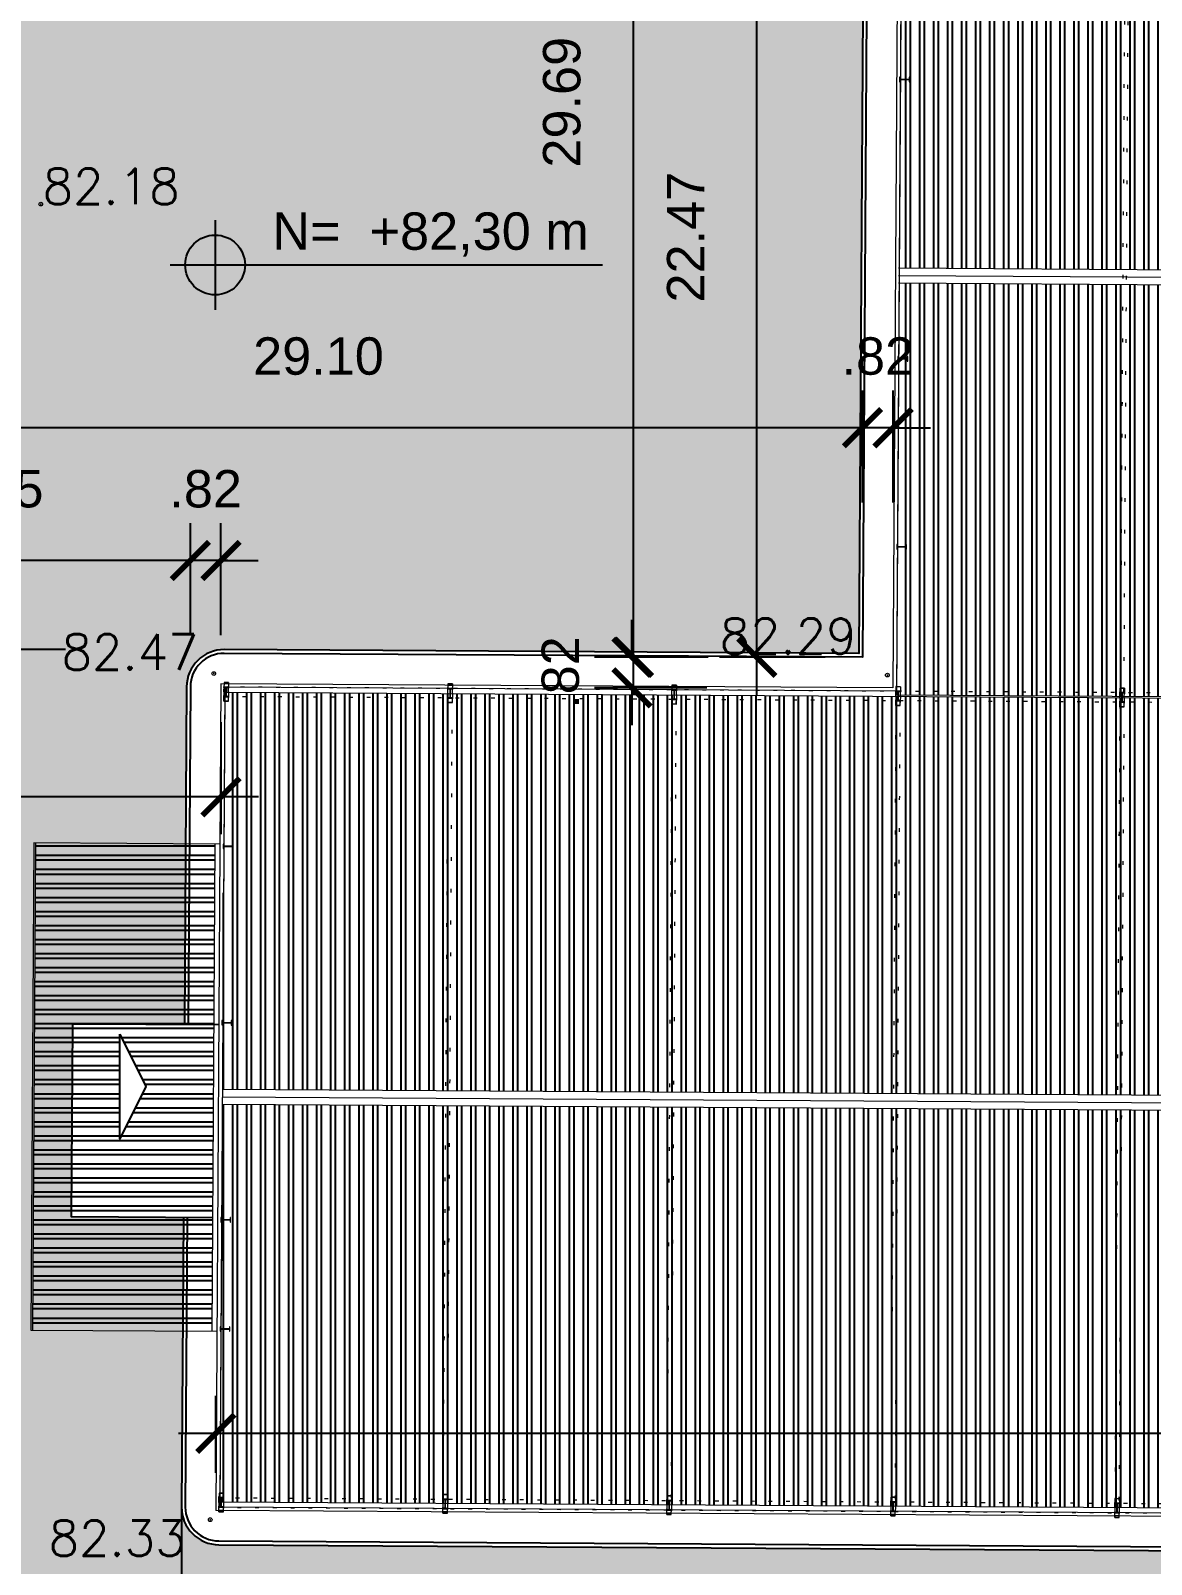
# Model space of a CAD drawing. Header units: inches. Extents: x 1286 to 7442, y -84 to 3420.
# Drawn here: x 1860.97 to 1890.94, y 96.54 to 137.56 of the extents above; entities that cross this region are included whole.
import ezdxf

# ---------------------------------------------------------------- set-up
doc = ezdxf.new("R2010")
doc.units = ezdxf.units.IN
doc.header["$LTSCALE"] = 3
doc.header["$MEASUREMENT"] = 0
doc.linetypes.add('DASHED', pattern=[0.75, 0.5, -0.25])
doc.linetypes.add('DOT', pattern=[0.25, 0, -0.25])
for name, color, linetype, lineweight in [('ARQ_AÇO', 4, 'Continuous', 5), ('ARQ_PROJEÇÃO', 8, 'DASHED', 5), ('ARQ_TOPOGRAFIA', 8, 'Continuous', 5), ('ARQ_VISTA', 2, 'Continuous', 5)]:
    doc.layers.add(name, color=color, linetype=linetype, lineweight=lineweight)
for name, color, linetype in [('ARQ_COTAS', 133, 'Continuous'), ('ARQ_HATCH', 8, 'Continuous'), ('ARQ_INDICAÇÃO', 133, 'Continuous'), ('ARQ_NÍVEIS', 160, 'Continuous'), ('ARQ_RUA', 250, 'Continuous'), ('ARQ_TEXTO', 133, 'Continuous')]:
    doc.layers.add(name, color=color, linetype=linetype)
doc.styles.add('1-500', font='arial.ttf', dxfattribs={"height": 1})
doc.styles.add('ROMAN', font='romans__.ttf', dxfattribs={"height": 0.75})
doc.dimstyles.new('1 - 500', dxfattribs={"dimscale": 2, "dimtxt": 1, "dimasz": 0.5, "dimexe": 0.5, "dimexo": 0.5, "dimgap": 0.7, "dimtad": 1, "dimzin": 4, "dimdsep": 46, "dimtxsty": '1-500', "dimblk": 'ARCHTICK', "dimcen": 0.1, "dimdle": 0.5, "dimclrd": 256, "dimclre": 256, "dimclrt": 256, "dimazin": 0, "dimtfac": 1, "dimtix": 1, "dimtofl": 0, "dimtmove": 2, "dimatfit": 3, "dimldrblk": 'OPEN90', "dimfxl": 1, "dimfxlon": 1, "dimtolj": 1, "dimtzin": 0, "dimlwd": -1, "dimlwe": -1, "dimarcsym": 0})

# ---------------------------------------------------------------- blocks, each defined once
blk = doc.blocks.new('_ArchTick')
at = {"color": 0, "linetype": 'ByBlock', "const_width": 0.15}
blk.add_lwpolyline([(-0.5, -0.5), (0.5, 0.5)], dxfattribs=at)
blk = doc.blocks.new('*D24')
at = {"layer": 'ARQ_COTAS', "transparency": 16777216}
for p, q in [((1865.921, 90.745), (1865.921, 87.745)), ((1944.074, 90.745), (1944.074, 87.745)), ((1945.074, 88.745), (1864.921, 88.745))]:
    blk.add_line(p, q, dxfattribs=at)
at = {"layer": 'Defpoints', "color": 0, "transparency": 16777216}
for p in [(1865.921, 97.98), (1944.074, 97.498), (1865.921, 88.745)]:
    blk.add_point(p, dxfattribs=at)
at = {"layer": 'ARQ_COTAS', "transparency": 16777216, "rotation": 180}
blk.add_blockref('_ArchTick', (1865.921, 88.745), dxfattribs=at)
at = {"layer": 'ARQ_COTAS', "transparency": 16777216}
blk.add_blockref('_ArchTick', (1944.074, 88.745), dxfattribs=at)
at = {"layer": 'ARQ_COTAS', "transparency": 16777216, "insert": (1904.998, 90.656), "char_height": 1, "attachment_point": 5, "style": '1-500'}
blk.add_mtext('\\A1;78.15', dxfattribs=at)
blk = doc.blocks.new('_Open90')
at = {"color": 0, "linetype": 'ByBlock', "lineweight": -2}
for p, q in [((-0.5, 0.5), (0, 0)), ((0, 0), (-1, 0)), ((0, 0), (-0.5, -0.5))]:
    blk.add_line(p, q, dxfattribs=at)
blk = doc.blocks.new('*D38')
at = {"layer": 'ARQ_COTAS', "transparency": 16777216}
for p, q in [((1841.038, 92.772), (1858.427, 152.541)), ((1860.068, 151.022), (1857.187, 151.86)), ((1843.237, 93.173), (1840.357, 94.011))]:
    blk.add_line(p, q, dxfattribs=at)
at = {"layer": 'Defpoints', "color": 0, "transparency": 16777216}
for p in [(1858.147, 151.581), (1862.689, 150.26), (1845.859, 92.41)]:
    blk.add_point(p, dxfattribs=at)
at = {"layer": 'ARQ_COTAS', "transparency": 16777216}
for p, rotation in [((1858.147, 151.581), 73.77859135637323), ((1841.317, 93.732), 253.7785913563732)]:
    blk.add_blockref('_ArchTick', p, dxfattribs=dict(at, rotation=rotation))
at = {"layer": 'ARQ_COTAS', "transparency": 16777216, "insert": (1847.898, 123.19), "char_height": 1, "attachment_point": 5, "rotation": 73.7786, "style": '1-500'}
blk.add_mtext('\\A1;60.25', dxfattribs=at)
blk = doc.blocks.new('*D39')
at = {"layer": 'ARQ_COTAS', "transparency": 16777216}
for p, q in [((1854.118, 124.936), (1854.118, 127.936)), ((1883.215, 124.936), (1883.215, 127.936)), ((1884.215, 126.936), (1853.118, 126.936))]:
    blk.add_line(p, q, dxfattribs=at)
at = {"layer": 'Defpoints', "color": 0, "transparency": 16777216}
for p in [(1854.118, 126.936), (1854.118, 120.796), (1883.215, 120.796)]:
    blk.add_point(p, dxfattribs=at)
at = {"layer": 'ARQ_COTAS', "transparency": 16777216, "rotation": 180}
blk.add_blockref('_ArchTick', (1854.118, 126.936), dxfattribs=at)
at = {"layer": 'ARQ_COTAS', "transparency": 16777216}
blk.add_blockref('_ArchTick', (1883.215, 126.936), dxfattribs=at)
at = {"layer": 'ARQ_COTAS', "transparency": 16777216, "insert": (1868.666, 128.847), "char_height": 1, "attachment_point": 5, "style": '1-500'}
blk.add_mtext('\\A1;29.10', dxfattribs=at)
blk = doc.blocks.new('*D40')
at = {"layer": 'ARQ_COTAS', "transparency": 16777216}
for p, q in [((1880.388, 119.796), (1880.388, 144.27)), ((1882.388, 143.27), (1879.388, 143.27)), ((1882.215, 120.796), (1879.388, 120.796))]:
    blk.add_line(p, q, dxfattribs=at)
at = {"layer": 'Defpoints', "color": 0, "transparency": 16777216}
for p in [(1880.388, 143.27), (1884.253, 143.27), (1883.215, 120.796)]:
    blk.add_point(p, dxfattribs=at)
at = {"layer": 'ARQ_COTAS', "transparency": 16777216}
for p, rotation in [((1880.388, 143.27), 90), ((1880.388, 120.796), 270)]:
    blk.add_blockref('_ArchTick', p, dxfattribs=dict(at, rotation=rotation))
at = {"layer": 'ARQ_COTAS', "transparency": 16777216, "insert": (1878.486, 132.033), "char_height": 1, "attachment_point": 5, "rotation": 90, "style": '1-500'}
blk.add_mtext('\\A1;22.47', dxfattribs=at)
blk = doc.blocks.new('*D42')
at = {"layer": 'ARQ_COTAS', "transparency": 16777216}
for p, q in [((1853.888, 121.386), (1853.888, 124.386)), ((1865.239, 121.386), (1865.239, 124.386)), ((1866.239, 123.386), (1852.888, 123.386))]:
    blk.add_line(p, q, dxfattribs=at)
at = {"layer": 'Defpoints', "color": 0, "transparency": 16777216}
for p in [(1853.888, 123.386), (1853.888, 120.007), (1865.239, 120.007)]:
    blk.add_point(p, dxfattribs=at)
at = {"layer": 'ARQ_COTAS', "transparency": 16777216, "rotation": 180}
blk.add_blockref('_ArchTick', (1853.888, 123.386), dxfattribs=at)
at = {"layer": 'ARQ_COTAS', "transparency": 16777216}
blk.add_blockref('_ArchTick', (1865.239, 123.386), dxfattribs=at)
at = {"layer": 'ARQ_COTAS', "transparency": 16777216, "insert": (1859.564, 125.297), "char_height": 1, "attachment_point": 5, "style": '1-500'}
blk.add_mtext('\\A1;11.35', dxfattribs=at)
blk = doc.blocks.new('*D43')
at = {"layer": 'ARQ_COTAS', "transparency": 16777216}
for p, q in [((1859.899, 91.51), (1859.899, 122.002)), ((1861.899, 121.002), (1858.899, 121.002)), ((1861.899, 92.51), (1858.899, 92.51))]:
    blk.add_line(p, q, dxfattribs=at)
at = {"layer": 'Defpoints', "color": 0, "transparency": 16777216}
for p in [(1859.899, 121.002), (1866.146, 121.002), (1864.983, 92.51)]:
    blk.add_point(p, dxfattribs=at)
at = {"layer": 'ARQ_COTAS', "transparency": 16777216}
for p, rotation in [((1859.899, 121.002), 90), ((1859.899, 92.51), 270)]:
    blk.add_blockref('_ArchTick', p, dxfattribs=dict(at, rotation=rotation))
at = {"layer": 'ARQ_COTAS', "transparency": 16777216, "insert": (1857.989, 106.756), "char_height": 1, "attachment_point": 5, "rotation": 90, "style": '1-500'}
blk.add_mtext('\\A1;28.49', dxfattribs=at)
blk = doc.blocks.new('*D44')
at = {"layer": 'ARQ_COTAS', "transparency": 16777216}
for p, q in [((1877.088, 119.796), (1877.088, 151.485)), ((1879.088, 150.485), (1876.088, 150.485)), ((1879.088, 120.796), (1876.088, 120.796))]:
    blk.add_line(p, q, dxfattribs=at)
at = {"layer": 'Defpoints', "color": 0, "transparency": 16777216}
for p in [(1877.088, 150.485), (1883.215, 150.485), (1883.215, 120.796)]:
    blk.add_point(p, dxfattribs=at)
at = {"layer": 'ARQ_COTAS', "transparency": 16777216}
for p, rotation in [((1877.088, 150.485), 90), ((1877.088, 120.796), 270)]:
    blk.add_blockref('_ArchTick', p, dxfattribs=dict(at, rotation=rotation))
at = {"layer": 'ARQ_COTAS', "transparency": 16777216, "insert": (1875.178, 135.641), "char_height": 1, "attachment_point": 5, "rotation": 90, "style": '1-500'}
blk.add_mtext('\\A1;29.69', dxfattribs=at)
blk = doc.blocks.new('*D62')
at = {"layer": 'ARQ_COTAS', "transparency": 16777216}
for p, q in [((1865.921, 98.98), (1865.921, 101.043)), ((1944.074, 98.498), (1944.074, 101.043)), ((1864.921, 100.043), (1945.074, 100.043))]:
    blk.add_line(p, q, dxfattribs=at)
at = {"layer": 'Defpoints', "color": 0, "transparency": 16777216}
for p in [(1944.074, 100.043), (1865.921, 97.98), (1944.074, 97.498)]:
    blk.add_point(p, dxfattribs=at)
at = {"layer": 'ARQ_COTAS', "transparency": 16777216, "rotation": 180}
blk.add_blockref('_ArchTick', (1865.921, 100.043), dxfattribs=at)
at = {"layer": 'ARQ_COTAS', "transparency": 16777216}
blk.add_blockref('_ArchTick', (1944.074, 100.043), dxfattribs=at)
at = {"layer": 'ARQ_COTAS', "transparency": 16777216, "insert": (1904.998, 101.953), "char_height": 1, "attachment_point": 5, "style": '1-500'}
blk.add_mtext('\\A1;78.15', dxfattribs=at)
blk = doc.blocks.new('*D74')
at = {"layer": 'ARQ_COTAS', "transparency": 16777216}
for p, q in [((1883.215, 124.936), (1883.215, 127.936)), ((1884.033, 124.936), (1884.033, 127.936)), ((1883.215, 126.936), (1882.215, 126.936)), ((1884.033, 126.936), (1885.033, 126.936))]:
    blk.add_line(p, q, dxfattribs=at)
at = {"layer": 'Defpoints', "color": 0, "transparency": 16777216}
for p in [(1884.033, 126.936), (1883.215, 120.796), (1884.033, 120.791)]:
    blk.add_point(p, dxfattribs=at)
at = {"layer": 'ARQ_COTAS', "transparency": 16777216}
blk.add_blockref('_ArchTick', (1883.215, 126.936), dxfattribs=at)
at = {"layer": 'ARQ_COTAS', "transparency": 16777216, "rotation": 180}
blk.add_blockref('_ArchTick', (1884.033, 126.936), dxfattribs=at)
at = {"layer": 'ARQ_COTAS', "transparency": 16777216, "insert": (1883.624, 128.847), "char_height": 1, "attachment_point": 5, "style": '1-500'}
blk.add_mtext('\\A1;.82', dxfattribs=at)
blk = doc.blocks.new('*D75')
at = {"layer": 'ARQ_COTAS', "transparency": 16777216}
for p, q in [((1877.05, 120.796), (1877.05, 121.796)), ((1879.05, 120.796), (1876.05, 120.796)), ((1879.05, 119.98), (1876.05, 119.98)), ((1877.05, 119.98), (1877.05, 118.98))]:
    blk.add_line(p, q, dxfattribs=at)
at = {"layer": 'Defpoints', "color": 0, "transparency": 16777216}
for p in [(1883.215, 120.796), (1877.05, 119.98), (1883.21, 119.98)]:
    blk.add_point(p, dxfattribs=at)
at = {"layer": 'ARQ_COTAS', "transparency": 16777216}
for p, rotation in [((1877.05, 120.796), 270), ((1877.05, 119.98), 90)]:
    blk.add_blockref('_ArchTick', p, dxfattribs=dict(at, rotation=rotation))
at = {"layer": 'ARQ_COTAS', "transparency": 16777216, "insert": (1875.14, 120.388), "char_height": 1, "attachment_point": 5, "rotation": 90, "style": '1-500'}
blk.add_mtext('\\A1;.82', dxfattribs=at)
blk = doc.blocks.new('*D76')
at = {"layer": 'ARQ_COTAS', "transparency": 16777216}
for p, q in [((1865.239, 121.386), (1865.239, 124.386)), ((1866.057, 121.386), (1866.057, 124.386)), ((1865.239, 123.386), (1864.239, 123.386)), ((1866.057, 123.386), (1867.057, 123.386))]:
    blk.add_line(p, q, dxfattribs=at)
at = {"layer": 'Defpoints', "color": 0, "transparency": 16777216}
for p in [(1866.057, 123.386), (1865.239, 120.007), (1866.057, 120.007)]:
    blk.add_point(p, dxfattribs=at)
at = {"layer": 'ARQ_COTAS', "transparency": 16777216}
blk.add_blockref('_ArchTick', (1865.239, 123.386), dxfattribs=at)
at = {"layer": 'ARQ_COTAS', "transparency": 16777216, "rotation": 180}
blk.add_blockref('_ArchTick', (1866.057, 123.386), dxfattribs=at)
at = {"layer": 'ARQ_COTAS', "transparency": 16777216, "insert": (1865.648, 125.297), "char_height": 1, "attachment_point": 5, "style": '1-500'}
blk.add_mtext('\\A1;.82', dxfattribs=at)
blk = doc.blocks.new('*D78')
at = {"layer": 'ARQ_COTAS', "transparency": 16777216}
for p, q in [((1865.004, 90.745), (1865.004, 87.745)), ((1865.921, 90.745), (1865.921, 87.745)), ((1865.004, 88.745), (1864.004, 88.745)), ((1865.921, 88.745), (1866.921, 88.745))]:
    blk.add_line(p, q, dxfattribs=at)
at = {"layer": 'Defpoints', "color": 0, "transparency": 16777216}
for p in [(1865.921, 97.98), (1865.004, 92.41), (1865.921, 88.745)]:
    blk.add_point(p, dxfattribs=at)
at = {"layer": 'ARQ_COTAS', "transparency": 16777216}
blk.add_blockref('_ArchTick', (1865.004, 88.745), dxfattribs=at)
at = {"layer": 'ARQ_COTAS', "transparency": 16777216, "rotation": 180}
blk.add_blockref('_ArchTick', (1865.921, 88.745), dxfattribs=at)
at = {"layer": 'ARQ_COTAS', "transparency": 16777216, "insert": (1865.463, 90.656), "char_height": 1, "attachment_point": 5, "style": '1-500'}
blk.add_mtext('\\A1;.92', dxfattribs=at)
blk = doc.blocks.new('*D82')
at = {"layer": 'ARQ_COTAS', "transparency": 16777216}
for p, q in [((1835.763, 119.065), (1835.763, 116.065)), ((1866.058, 119.065), (1866.058, 116.065)), ((1867.058, 117.065), (1834.763, 117.065))]:
    blk.add_line(p, q, dxfattribs=at)
at = {"layer": 'Defpoints', "color": 0, "transparency": 16777216}
for p in [(1835.763, 120.086), (1866.058, 120.086), (1835.763, 117.065)]:
    blk.add_point(p, dxfattribs=at)
at = {"layer": 'ARQ_COTAS', "transparency": 16777216, "rotation": 180}
blk.add_blockref('_ArchTick', (1835.763, 117.065), dxfattribs=at)
at = {"layer": 'ARQ_COTAS', "transparency": 16777216}
blk.add_blockref('_ArchTick', (1866.058, 117.065), dxfattribs=at)
at = {"layer": 'ARQ_COTAS', "transparency": 16777216, "insert": (1850.91, 118.976), "char_height": 1, "attachment_point": 5, "style": '1-500'}
blk.add_mtext('\\A1;30.30', dxfattribs=at)
blk = doc.blocks.new('n')
at = {"layer": 'ARQ_NÍVEIS'}
h = blk.add_hatch(color=256, dxfattribs=at)
h.dxf.hatch_style = 1
h.paths.add_polyline_path([(0.1, 0), (0, 0), (0, -0.1, 0.414214)])
h.paths.add_polyline_path([(0, 0.1, 0.414214), (-0.1, 0), (0, 0)])
blk.add_line((-0.15, 0), (1.2954, 0), dxfattribs=at)
at = {"layer": 'ARQ_NÍVEIS', "flags": 128}
blk.add_lwpolyline([(0, 0.15), (0, -0.15)], dxfattribs=at)
at = {"layer": 'ARQ_NÍVEIS'}
blk.add_circle((0, 0), 0.1, dxfattribs=at)

msp = doc.modelspace()

# ---------------------------------------------------------------- hatches: boundary and pattern name
at = {"layer": 'ARQ_HATCH', "transparency": 33554534}
h = msp.add_hatch(color=124, dxfattribs=at)
h.dxf.hatch_style = 1
h.paths.add_polyline_path([(2009.917, 199.566), (2002.204, 209.665), (1990.773, 216.721), (1944.861, 233.38), (1920.697, 239.925), (1908.644, 241.353), (1862.514, 242.867), (1829.908, 92.41), (1845.859, 92.41), (1862.275, 148.835, -0.330467), (1864.173, 150.276), (1955.428, 151.28), (1955.437, 152.854), (2017.258, 152.854), (2016.956, 95.256), (1955.137, 95.636), (1955.142, 96.512), (1865.998, 97.062, -0.412407), (1865.004, 98.062), (1865.004, 92.51), (2015.225, 92.51, 0.41263), (2019.125, 96.389), (2019.452, 156.871), (2028.982, 160.101), (2029.767, 160.542), (2017.944, 181.551)])
at = {"layer": 'ARQ_HATCH'}
h = msp.add_hatch(dxfattribs=at)
h.set_pattern_fill('HONEY', color=8, scale=2, angle=315)
edge = h.paths.add_edge_path()
edge.add_line((2027.264, 74.93), (2031.411, 91.984))
edge.add_arc((2033.257, 91.535), 1.9, 110.5827, 166.3343, ccw=False)
edge.add_line((2032.589, 93.314), (2037.862, 95.294))
edge.add_line((2037.862, 95.294), (2043.072, 105.921))
edge.add_arc((2044.778, 105.084), 1.9, 116.9291, 153.883, ccw=False)
edge.add_line((2043.918, 106.778), (2053.022, 111.403))
edge.add_line((2053.022, 111.403), (2056.359, 118.186))
edge.add_line((2056.359, 118.186), (2053.504, 119.755))
edge.add_line((2053.504, 119.755), (2054.319, 121.252))
edge.add_line((2054.319, 121.252), (2043.547, 126.331))
edge.add_line((2043.547, 126.331), (2037.445, 128.066))
edge.add_arc((2037.965, 129.894), 1.9, 180.4111, 254.1232, ccw=False)
edge.add_line((2036.065, 129.88), (2035.938, 147.537))
edge.add_line((2035.938, 147.537), (2028.886, 160.068))
edge.add_line((2028.886, 160.068), (2019.552, 156.905))
edge.add_line((2019.552, 156.905), (2019.225, 96.389))
edge.add_arc((2015.225, 96.41), 4, 270, 359.69, ccw=False)
edge.add_line((2015.225, 92.41), (1829.908, 92.41))
edge.add_line((1829.908, 92.41), (1821.139, 51.947))
edge.add_line((1821.139, 51.947), (1820.715, 49.992))
edge.add_line((1820.715, 49.992), (1819.882, 46.148))
edge.add_line((1819.882, 46.148), (1820.587, 45.272))
edge.add_line((1820.587, 45.272), (1825.662, 45.254))
edge.add_line((1825.662, 45.254), (1825.661, 45.114))
edge.add_line((1825.661, 45.114), (1837.918, 45.07))
edge.add_line((1837.918, 45.07), (1837.918, 45.26))
edge.add_line((1837.918, 45.26), (1843.088, 45.242))
edge.add_line((1843.088, 45.242), (1847.116, 49.563))
edge.add_arc((1847.482, 49.222), 0.5, 89.7692, 137.0088, ccw=False)
edge.add_line((1847.484, 49.722), (1868.081, 49.639))
edge.add_arc((1868.079, 49.139), 0.5, 33.184, 89.7692, ccw=False)
edge.add_line((1868.498, 49.413), (1870.973, 45.627))
edge.add_line((1870.973, 45.627), (1900.946, 45.506))
edge.add_line((1900.946, 45.506), (1898.82, 48.738))
edge.add_arc((1899.238, 49.013), 0.5, 89.7692, 213.3425, ccw=False)
edge.add_line((1899.24, 49.513), (1901.824, 49.503))
edge.add_arc((1901.822, 49.003), 0.5, 34.9451, 89.7692, ccw=False)
edge.add_line((1902.231, 49.289), (1904.886, 45.491))
edge.add_line((1904.886, 45.491), (1942.564, 45.339))
edge.add_line((1942.564, 45.339), (1940.438, 48.571))
edge.add_arc((1940.855, 48.846), 0.5, 89.7692, 213.3425, ccw=False)
edge.add_line((1940.857, 49.346), (1943.258, 49.336))
edge.add_arc((1943.256, 48.836), 0.5, 34.9451, 89.7692, ccw=False)
edge.add_line((1943.665, 49.122), (1946.32, 45.324))
edge.add_line((1946.32, 45.324), (1986.562, 45.161))
edge.add_line((1986.562, 45.161), (1983.055, 48.302))
edge.add_arc((1983.388, 48.674), 0.5, 89.7692, 228.1578, ccw=False)
edge.add_line((1983.39, 49.174), (1987.306, 49.159))
edge.add_arc((1987.304, 48.659), 0.5, 48.4606, 89.7692, ccw=False)
edge.add_line((1987.635, 49.033), (1990.329, 46.646))
edge.add_line((1990.329, 46.646), (2013.484, 46.553))
edge.add_line((2013.484, 46.553), (2013.545, 51.582))
edge.add_line((2013.545, 51.582), (2012.45, 52.795))
edge.add_arc((2013.861, 54.068), 1.9, 164.556, 222.0669, ccw=False)
edge.add_line((2012.029, 54.574), (2016.298, 70.026))
edge.add_arc((2018.13, 69.52), 1.9, 110.3274, 164.556, ccw=False)
edge.add_line((2017.47, 71.302), (2027.264, 74.93))
h.paths.add_polyline_path([(1891.928, 70.998), (1891.816, 65.099), (1891.77, 62.699), (1891.659, 56.8), (1864.713, 57.311), (1864.983, 71.509)], flags=16)
h = msp.add_hatch(dxfattribs=at)
h.set_pattern_fill('HONEY', color=8, scale=2, angle=315)
h.paths.add_polyline_path([(2017.116, 128.099), (1956.297, 128.449, -0.414214), (1955.302, 129.455), (1955.36, 139.395), (1955.12, 139.396), (1955.136, 142.266), (1955.376, 142.265), (1955.428, 151.28), (1864.173, 150.276, 0.330467), (1862.275, 148.835), (1845.859, 92.41), (1865.004, 92.41), (1865.004, 98.065), (1865.052, 105.818), (1862.052, 105.837), (1862.084, 110.986), (1865.084, 110.968), (1865.139, 120.008, -0.414214), (1866.146, 121.002), (1883.115, 120.897), (1883.248, 142.376, -0.414214), (1884.254, 143.37), (1920.313, 143.148, -0.414214), (1921.307, 142.141), (1921.174, 120.52), (1944.128, 120.52, -0.416024), (1945.128, 119.514), (1945.07, 110.114), (1946.283, 110.107), (1946.264, 106.967), (1945.05, 106.974), (1944.986, 96.574), (1955.142, 96.512), (1955.204, 106.576), (1954.964, 106.578), (1954.982, 109.447), (1955.222, 109.446), (1955.283, 119.386, -0.414214), (1956.289, 120.38), (2017.108, 120.005)])
h = msp.add_hatch(dxfattribs=at)
h.set_pattern_fill('ANSI32', color=2, angle=45)
h.paths.add_polyline_path([(1884.267, 142.222), (1884.199, 131.2), (1920.238, 130.978), (1920.306, 142)])
h.paths.add_polyline_path([(1884.196, 130.8), (1884.128, 119.791), (1920.168, 119.568), (1920.236, 130.578)])
h.paths.add_polyline_path([(1900.157, 125.798), (1902.157, 124.798), (1904.157, 125.798)], flags=16)
h.paths.add_polyline_path([(1900.157, 135.758), (1902.157, 136.758), (1904.157, 135.758)], flags=16)
h.paths.add_polyline_path([(1895.116, 126.063), (1908.995, 126.063), (1908.995, 130.028), (1895.116, 130.028)], flags=24)
h.paths.add_polyline_path([(1895.116, 131.52), (1908.995, 131.52), (1908.995, 135.484), (1895.116, 135.484)], flags=24)
h = msp.add_hatch(dxfattribs=at)
h.set_pattern_fill('ANSI32', color=2, angle=45)
h.paths.add_polyline_path([(1866.09, 108.833), (1866.025, 98.212), (1943.973, 97.731), (1944.039, 108.352)])
h.paths.add_polyline_path([(1944.041, 108.751), (1944.107, 119.372), (1866.158, 119.853), (1866.093, 109.233)])
h.paths.add_polyline_path([(1902.065, 113.667), (1904.065, 114.667), (1906.065, 113.667)], flags=16)
h.paths.add_polyline_path([(1902.065, 103.93), (1904.065, 102.93), (1906.065, 103.93)], flags=16)
h.paths.add_polyline_path([(1891.412, 110.114), (1916.865, 110.114), (1916.865, 112.735), (1891.412, 112.735)], flags=24)
h.paths.add_polyline_path([(1891.412, 104.911), (1916.865, 104.911), (1916.865, 107.532), (1891.412, 107.532)], flags=24)
h.paths.add_polyline_path([(1898.725, 116.223), (1909.705, 116.156), (1909.718, 118.216), (1898.738, 118.284)], flags=24)
h = msp.add_hatch(dxfattribs=at)
h.set_pattern_fill('ANSI32', angle=315)
h.paths.add_polyline_path([(1861.027, 102.803), (1865.82, 102.773), (1865.9, 115.803), (1861.107, 115.833)])
h.paths.add_polyline_path([(1863.35, 110.718), (1864.05, 109.318), (1863.35, 107.918)], flags=16)

# ---------------------------------------------------------------- linework, layer by layer
at = {"layer": 'ARQ_AÇO', "color": 8}
for points in [[(1884.22, 136.253), (1884.22, 136.31), (1884.21, 136.31), (1884.21, 136.19), (1884.22, 136.19), (1884.22, 136.248), (1884.46, 136.246), (1884.46, 136.189), (1884.47, 136.189), (1884.47, 136.309), (1884.46, 136.309), (1884.46, 136.251), (1884.22, 136.253)], [(1884.174, 128.783), (1884.174, 128.84), (1884.164, 128.84), (1884.164, 128.72), (1884.174, 128.72), (1884.174, 128.778), (1884.414, 128.776), (1884.414, 128.719), (1884.424, 128.719), (1884.424, 128.839), (1884.414, 128.839), (1884.414, 128.781), (1884.174, 128.783)], [(1884.143, 123.753), (1884.143, 123.81), (1884.133, 123.811), (1884.132, 123.691), (1884.142, 123.691), (1884.143, 123.748), (1884.383, 123.747), (1884.382, 123.689), (1884.392, 123.689), (1884.393, 123.809), (1884.383, 123.809), (1884.383, 123.752), (1884.143, 123.753)], [(1866.202, 119.991), (1866.259, 119.991), (1866.259, 120.001), (1866.139, 120.002), (1866.139, 119.992), (1866.197, 119.991), (1866.195, 119.751), (1866.138, 119.752), (1866.138, 119.742), (1866.258, 119.741), (1866.258, 119.751), (1866.2, 119.751), (1866.202, 119.991)], [(1866.197, 119.991), (1866.139, 119.992), (1866.139, 120.002), (1866.259, 120.001), (1866.259, 119.991), (1866.202, 119.991), (1866.2, 119.751), (1866.258, 119.751), (1866.258, 119.741), (1866.138, 119.742), (1866.138, 119.752), (1866.195, 119.751), (1866.197, 119.991)], [(1872.192, 119.954), (1872.249, 119.954), (1872.249, 119.964), (1872.129, 119.965), (1872.129, 119.955), (1872.187, 119.954), (1872.185, 119.714), (1872.128, 119.715), (1872.128, 119.705), (1872.248, 119.704), (1872.248, 119.714), (1872.19, 119.714), (1872.192, 119.954)], [(1872.187, 119.954), (1872.129, 119.955), (1872.129, 119.965), (1872.249, 119.964), (1872.249, 119.954), (1872.192, 119.954), (1872.19, 119.714), (1872.248, 119.714), (1872.248, 119.704), (1872.128, 119.705), (1872.128, 119.715), (1872.185, 119.714), (1872.187, 119.954)], [(1878.182, 119.917), (1878.239, 119.917), (1878.239, 119.927), (1878.119, 119.928), (1878.119, 119.918), (1878.177, 119.917), (1878.175, 119.677), (1878.118, 119.678), (1878.118, 119.668), (1878.238, 119.667), (1878.238, 119.677), (1878.18, 119.677), (1878.182, 119.917)], [(1878.177, 119.917), (1878.119, 119.918), (1878.119, 119.928), (1878.239, 119.927), (1878.239, 119.917), (1878.182, 119.917), (1878.18, 119.677), (1878.238, 119.677), (1878.238, 119.667), (1878.118, 119.668), (1878.118, 119.678), (1878.175, 119.677), (1878.177, 119.917)], [(1884.171, 119.88), (1884.229, 119.88), (1884.229, 119.89), (1884.109, 119.891), (1884.109, 119.881), (1884.166, 119.88), (1884.165, 119.64), (1884.107, 119.641), (1884.107, 119.631), (1884.227, 119.63), (1884.227, 119.64), (1884.17, 119.64), (1884.171, 119.88)], [(1884.166, 119.88), (1884.109, 119.881), (1884.109, 119.891), (1884.229, 119.89), (1884.229, 119.88), (1884.171, 119.88), (1884.17, 119.64), (1884.227, 119.64), (1884.227, 119.63), (1884.107, 119.631), (1884.107, 119.641), (1884.165, 119.64), (1884.166, 119.88)], [(1890.161, 119.843), (1890.219, 119.843), (1890.219, 119.853), (1890.099, 119.854), (1890.099, 119.844), (1890.156, 119.843), (1890.155, 119.603), (1890.097, 119.604), (1890.097, 119.594), (1890.217, 119.593), (1890.217, 119.603), (1890.16, 119.603), (1890.161, 119.843)], [(1890.156, 119.843), (1890.099, 119.844), (1890.099, 119.854), (1890.219, 119.853), (1890.219, 119.843), (1890.161, 119.843), (1890.16, 119.603), (1890.217, 119.603), (1890.217, 119.593), (1890.097, 119.594), (1890.097, 119.604), (1890.155, 119.603), (1890.156, 119.843)], [(1866.123, 115.744), (1866.123, 115.802), (1866.113, 115.802), (1866.113, 115.682), (1866.123, 115.682), (1866.123, 115.739), (1866.363, 115.738), (1866.363, 115.68), (1866.373, 115.68), (1866.373, 115.8), (1866.363, 115.8), (1866.363, 115.743), (1866.123, 115.744)], [(1866.094, 111.024), (1866.094, 111.082), (1866.084, 111.082), (1866.084, 110.962), (1866.094, 110.962), (1866.094, 111.019), (1866.334, 111.018), (1866.334, 110.96), (1866.344, 110.96), (1866.344, 111.08), (1866.334, 111.08), (1866.334, 111.023), (1866.094, 111.024)], [(1866.061, 105.754), (1866.062, 105.812), (1866.052, 105.812), (1866.051, 105.692), (1866.061, 105.692), (1866.061, 105.749), (1866.301, 105.748), (1866.301, 105.69), (1866.311, 105.69), (1866.312, 105.81), (1866.302, 105.81), (1866.301, 105.753), (1866.061, 105.754)], [(1866.043, 102.834), (1866.044, 102.892), (1866.034, 102.892), (1866.033, 102.772), (1866.043, 102.772), (1866.043, 102.829), (1866.283, 102.828), (1866.283, 102.77), (1866.293, 102.77), (1866.294, 102.89), (1866.284, 102.89), (1866.283, 102.833), (1866.043, 102.834)], [(1866.067, 98.072), (1866.124, 98.071), (1866.124, 98.061), (1866.004, 98.062), (1866.004, 98.072), (1866.062, 98.072), (1866.063, 98.312), (1866.005, 98.312), (1866.006, 98.322), (1866.126, 98.321), (1866.125, 98.311), (1866.068, 98.312), (1866.067, 98.072)], [(1866.062, 98.072), (1866.004, 98.072), (1866.004, 98.062), (1866.124, 98.061), (1866.124, 98.071), (1866.067, 98.072), (1866.068, 98.312), (1866.125, 98.311), (1866.126, 98.321), (1866.006, 98.322), (1866.005, 98.312), (1866.063, 98.312), (1866.062, 98.072)], [(1872.056, 98.035), (1872.114, 98.034), (1872.114, 98.024), (1871.994, 98.025), (1871.994, 98.035), (1872.051, 98.035), (1872.053, 98.275), (1871.995, 98.275), (1871.995, 98.285), (1872.115, 98.284), (1872.115, 98.274), (1872.058, 98.275), (1872.056, 98.035)], [(1872.051, 98.035), (1871.994, 98.035), (1871.994, 98.025), (1872.114, 98.024), (1872.114, 98.034), (1872.056, 98.035), (1872.058, 98.275), (1872.115, 98.274), (1872.115, 98.284), (1871.995, 98.285), (1871.995, 98.275), (1872.053, 98.275), (1872.051, 98.035)], [(1878.046, 97.998), (1878.104, 97.997), (1878.104, 97.987), (1877.984, 97.988), (1877.984, 97.998), (1878.041, 97.998), (1878.043, 98.238), (1877.985, 98.238), (1877.985, 98.248), (1878.105, 98.247), (1878.105, 98.237), (1878.048, 98.238), (1878.046, 97.998)], [(1878.041, 97.998), (1877.984, 97.998), (1877.984, 97.988), (1878.104, 97.987), (1878.104, 97.997), (1878.046, 97.998), (1878.048, 98.238), (1878.105, 98.237), (1878.105, 98.247), (1877.985, 98.248), (1877.985, 98.238), (1878.043, 98.238), (1878.041, 97.998)], [(1884.036, 97.961), (1884.094, 97.96), (1884.094, 97.95), (1883.974, 97.951), (1883.974, 97.961), (1884.031, 97.961), (1884.033, 98.201), (1883.975, 98.201), (1883.975, 98.211), (1884.095, 98.21), (1884.095, 98.2), (1884.038, 98.201), (1884.036, 97.961)], [(1884.031, 97.961), (1883.974, 97.961), (1883.974, 97.951), (1884.094, 97.95), (1884.094, 97.96), (1884.036, 97.961), (1884.038, 98.201), (1884.095, 98.2), (1884.095, 98.21), (1883.975, 98.211), (1883.975, 98.201), (1884.033, 98.201), (1884.031, 97.961)], [(1890.026, 97.924), (1890.084, 97.923), (1890.083, 97.913), (1889.963, 97.914), (1889.964, 97.924), (1890.021, 97.924), (1890.023, 98.164), (1889.965, 98.164), (1889.965, 98.174), (1890.085, 98.173), (1890.085, 98.163), (1890.028, 98.164), (1890.026, 97.924)], [(1890.021, 97.924), (1889.964, 97.924), (1889.963, 97.914), (1890.083, 97.913), (1890.084, 97.923), (1890.026, 97.924), (1890.028, 98.164), (1890.085, 98.163), (1890.085, 98.173), (1889.965, 98.174), (1889.965, 98.164), (1890.023, 98.164), (1890.021, 97.924)]]:
    msp.add_lwpolyline(points, dxfattribs=at)
at = {"layer": 'ARQ_INDICAÇÃO'}
msp.add_lwpolyline([(1863.35, 110.718), (1864.05, 109.318), (1863.35, 107.918), (1863.35, 110.718)], dxfattribs=at)
at = {"layer": 'ARQ_PROJEÇÃO', "linetype": 'DOT'}
for points in [[(1890.109, 119.854), (1890.209, 119.853), (1890.346, 142.073), (1890.246, 142.073)], [(1872.138, 119.705), (1872.238, 119.704), (1872.105, 98.284), (1872.005, 98.285)], [(1878.128, 119.668), (1878.228, 119.667), (1878.095, 98.247), (1877.995, 98.248)], [(1884.117, 119.631), (1884.217, 119.63), (1884.085, 98.21), (1883.985, 98.211)], [(1890.107, 119.594), (1890.207, 119.593), (1890.075, 98.173), (1889.975, 98.174)]]:
    msp.add_lwpolyline(points, close=True, dxfattribs=at)
at = {"layer": 'ARQ_PROJEÇÃO', "color": 8, "ltscale": 0.1}
for points in [[(1866.257, 119.621), (1866.137, 119.622), (1866.14, 120.122), (1866.26, 120.121)], [(1866.137, 119.622), (1866.257, 119.621), (1866.26, 120.121), (1866.14, 120.122)], [(1872.247, 119.584), (1872.127, 119.585), (1872.13, 120.085), (1872.25, 120.084)], [(1872.127, 119.585), (1872.247, 119.584), (1872.25, 120.084), (1872.13, 120.085)], [(1878.237, 119.547), (1878.117, 119.548), (1878.12, 120.048), (1878.24, 120.047)], [(1878.117, 119.548), (1878.237, 119.547), (1878.24, 120.047), (1878.12, 120.048)], [(1884.227, 119.51), (1884.107, 119.511), (1884.11, 120.011), (1884.23, 120.01)], [(1884.107, 119.511), (1884.227, 119.51), (1884.23, 120.01), (1884.11, 120.011)], [(1890.217, 119.473), (1890.097, 119.474), (1890.1, 119.974), (1890.22, 119.973)], [(1890.097, 119.474), (1890.217, 119.473), (1890.22, 119.973), (1890.1, 119.974)], [(1866.126, 98.441), (1866.006, 98.442), (1866.003, 97.942), (1866.123, 97.941)], [(1866.006, 98.442), (1866.126, 98.441), (1866.123, 97.941), (1866.003, 97.942)], [(1872.116, 98.404), (1871.996, 98.405), (1871.993, 97.905), (1872.113, 97.904)], [(1871.996, 98.405), (1872.116, 98.404), (1872.113, 97.904), (1871.993, 97.905)], [(1878.106, 98.367), (1877.986, 98.368), (1877.983, 97.868), (1878.103, 97.867)], [(1877.986, 98.368), (1878.106, 98.367), (1878.103, 97.867), (1877.983, 97.868)], [(1884.096, 98.33), (1883.976, 98.331), (1883.973, 97.831), (1884.093, 97.83)], [(1883.976, 98.331), (1884.096, 98.33), (1884.093, 97.83), (1883.973, 97.831)], [(1890.086, 98.293), (1889.966, 98.294), (1889.963, 97.794), (1890.083, 97.793)], [(1889.966, 98.294), (1890.086, 98.293), (1890.083, 97.793), (1889.963, 97.794)]]:
    msp.add_lwpolyline(points, close=True, dxfattribs=at)
at = {"layer": 'ARQ_PROJEÇÃO', "color": 4, "linetype": 'DOT', "ltscale": 0.5}
for points in [[(1944.108, 119.518), (1866.159, 119.999), (1866.158, 119.753), (1944.106, 119.272)], [(1943.974, 97.829), (1866.025, 98.31), (1866.024, 98.064), (1943.972, 97.583)]]:
    msp.add_lwpolyline(points, close=True, dxfattribs=at)
at = {"layer": 'ARQ_RUA'}
for points in [[(1945.07, 110.114), (1945.128, 119.514, 0.416024), (1944.128, 120.52), (1921.174, 120.52), (1921.307, 142.141, 0.414214), (1920.313, 143.148), (1884.254, 143.37, 0.414214), (1883.248, 142.376), (1883.115, 120.897), (1866.146, 121.002, 0.414214), (1865.139, 120.008), (1865.084, 110.968)], [(1944.97, 110.115), (1945.028, 119.515, 0.416024), (1944.128, 120.42), (1921.073, 120.42), (1921.207, 142.142, 0.414214), (1920.313, 143.048), (1884.253, 143.27, 0.414214), (1883.348, 142.376), (1883.215, 120.796), (1866.145, 120.902, 0.414214), (1865.239, 120.007), (1865.184, 110.967)], [(1865.052, 105.818), (1865.004, 98.068, 0.414214), (1865.998, 97.062), (1944.986, 96.574), (1945.05, 106.974)], [(1865.152, 105.817), (1865.104, 98.068, 0.414214), (1865.998, 97.162), (1944.887, 96.675), (1944.95, 106.975)]]:
    msp.add_lwpolyline(points, format="xyb", dxfattribs=at)
for points in [[(1866.002, 110.962), (1862.084, 110.986), (1862.052, 105.837), (1865.838, 105.813)], [(1865.004, 98.062), (1865.004, 92.41)]]:
    msp.add_lwpolyline(points, dxfattribs=at)
at = {"layer": 'ARQ_TOPOGRAFIA', "ltscale": 0.4}
for p, q in [((1861.238, 132.917), (1861.238, 132.917)), ((1865.866, 120.36), (1865.866, 120.36)), ((1883.881, 120.32), (1883.881, 120.32)), ((1865.772, 97.731), (1865.772, 97.731))]:
    msp.add_line(p, q, dxfattribs=at)
for centre in [(1861.238, 132.917), (1865.866, 120.36), (1883.881, 120.32), (1865.772, 97.731)]:
    msp.add_circle(centre, 0.05, dxfattribs=at)
for p in [(1861.238, 132.917), (1865.866, 120.36), (1883.881, 120.32), (1865.772, 97.731)]:
    msp.add_point(p, dxfattribs=at)
at = {"layer": 'ARQ_VISTA'}
for p, q in [((1884.166, 142.453), (1884.028, 119.975)), ((1884.268, 142.368), (1884.129, 119.891)), ((1920.237, 130.778), (1884.178, 131)), ((1920.238, 130.978), (1884.179, 131.2)), ((1920.236, 130.578), (1884.176, 130.8)), ((1866.058, 120.086), (1865.921, 97.98)), ((1866.159, 120.001), (1866.024, 98.064)), ((1884.028, 119.975), (1866.058, 120.086)), ((1884.129, 119.891), (1866.159, 120.001)), ((1944.041, 108.751), (1866.093, 109.233)), ((1944.039, 108.352), (1866.09, 108.833)), ((1944.04, 108.552), (1866.092, 109.033)), ((1943.972, 97.583), (1866.024, 98.064)), ((1944.074, 97.498), (1865.921, 97.98))]:
    msp.add_line(p, q, dxfattribs=at)
at = {"layer": 'ARQ_VISTA', "color": 7}
msp.add_line((1865.82, 102.773), (1865.9, 115.803), dxfattribs=at)
at = {"layer": 'ARQ_VISTA'}
for points in [[(1920.306, 142), (1884.267, 142.222), (1884.128, 119.791), (1920.168, 119.568)], [(1866.025, 98.212), (1943.973, 97.731), (1944.107, 119.372), (1866.158, 119.853)], [(1872.25, 120.084), (1872.13, 120.085), (1872.13, 120.049), (1872.25, 120.048)], [(1878.24, 120.047), (1878.12, 120.048), (1878.12, 120.012), (1878.24, 120.011)], [(1866.123, 97.979), (1866.003, 97.98), (1866.003, 97.942), (1866.123, 97.941)], [(1872.113, 97.942), (1871.993, 97.943), (1871.993, 97.905), (1872.113, 97.904)], [(1878.103, 97.905), (1877.983, 97.906), (1877.983, 97.868), (1878.103, 97.867)], [(1884.093, 97.868), (1883.973, 97.869), (1883.973, 97.831), (1884.093, 97.83)], [(1890.083, 97.831), (1889.963, 97.832), (1889.963, 97.794), (1890.083, 97.793)]]:
    msp.add_lwpolyline(points, close=True, dxfattribs=at)
at = {"layer": 'ARQ_VISTA', "color": 7}
for points in [[(1866.031, 115.802), (1861.054, 115.833), (1860.973, 102.803), (1865.951, 102.772)], [(1861.027, 102.803), (1861.107, 115.833)]]:
    msp.add_lwpolyline(points, dxfattribs=at)

# ---------------------------------------------------------------- block references
at = {"layer": 'ARQ_TEXTO', "xscale": 8, "yscale": 8, "zscale": 8}
msp.add_blockref('n', (1865.901, 131.29), dxfattribs=at)

# ---------------------------------------------------------------- texts
at = {"layer": 'ARQ_NÍVEIS', "insert": (1867.374, 132.695), "char_height": 1, "attachment_point": 1, "style": '1-500'}
msp.add_mtext_dynamic_manual_height_columns('\\pi0.058206;N=  +82,30 m', width=8.38449, gutter_width=8, heights=[0], dxfattribs=at)
at = {"layer": 'ARQ_TOPOGRAFIA', "style": 'ROMAN'}
for s, p in [('82.18', (1861.288, 132.917)), ('82.29', (1879.394, 120.887)), ('82.47', (1861.793, 120.463)), ('82.33', (1861.448, 96.761))]:
    msp.add_text(s, height=0.95, dxfattribs=at).set_placement(p)

# ---------------------------------------------------------------- dimensions: what is measured, and where the dimension line sits
at = {"layer": 'ARQ_COTAS'}
dim = msp.add_aligned_dim(p1=(1845.859, 92.41), p2=(1862.689, 150.26), distance=4.731, dimstyle='1 - 500', dxfattribs=at)
dim.commit()
dim.dimension.update_dxf_attribs({"geometry": '*D38', "text_midpoint": (1847.898, 123.19)})
for base, p1, p2, picture, middle in [((1877.088, 150.485), (1883.215, 120.796), (1883.215, 150.485), '*D44', (1875.178, 135.641)), ((1880.388, 143.27), (1883.215, 120.796), (1884.253, 143.27), '*D40', (1878.486, 132.033)), ((1859.899, 121.002), (1864.983, 92.51), (1866.146, 121.002), '*D43', (1857.989, 106.756)), ((1877.05, 119.98), (1883.215, 120.796), (1883.21, 119.98), '*D75', (1875.14, 120.388))]:
    dim = msp.add_linear_dim(base=base, p1=p1, p2=p2, angle=90, dimstyle='1 - 500', dxfattribs=at)
    dim.commit()
    dim.dimension.update_dxf_attribs({"geometry": picture, "text_midpoint": middle})
for base, p1, p2, picture, middle in [((1854.118, 126.936), (1883.215, 120.796), (1854.118, 120.796), '*D39', (1868.666, 128.847)), ((1884.033, 126.936), (1883.215, 120.796), (1884.033, 120.791), '*D74', (1883.624, 128.847)), ((1853.888, 123.386), (1865.239, 120.007), (1853.888, 120.007), '*D42', (1859.564, 125.297)), ((1866.057, 123.386), (1865.239, 120.007), (1866.057, 120.007), '*D76', (1865.648, 125.297)), ((1835.7626, 117.0653), (1866.0579, 120.0861), (1835.7626, 120.0861), '*D82', (1850.9102, 118.9762)), ((1944.074, 100.043), (1865.921, 97.98), (1944.074, 97.498), '*D62', (1904.998, 101.953)), ((1865.921, 88.745), (1865.004, 92.41), (1865.921, 97.98), '*D78', (1865.463, 90.656)), ((1865.921, 88.745), (1944.074, 97.498), (1865.921, 97.98), '*D24', (1904.998, 90.656))]:
    dim = msp.add_linear_dim(base=base, p1=p1, p2=p2, dimstyle='1 - 500', dxfattribs=at)
    dim.commit()
    dim.dimension.update_dxf_attribs({"geometry": picture, "text_midpoint": middle})

doc.saveas('drawing.dxf')
